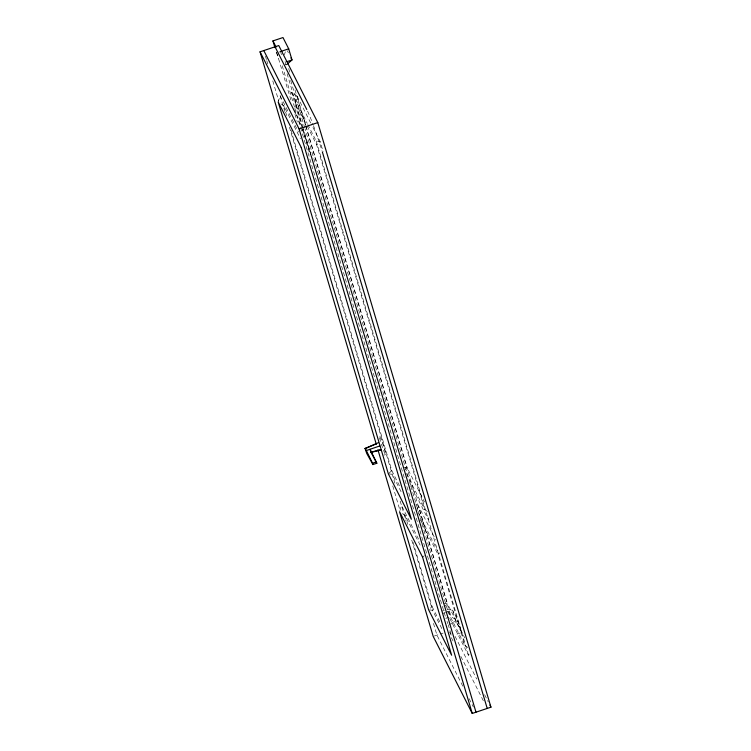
<?xml version="1.0" encoding="UTF-8"?>
<svg xmlns="http://www.w3.org/2000/svg" width="751" height="751" viewBox="0 0 751 751"><rect width="100%" height="100%" fill="white"/><g stroke="black" fill="none" stroke-linecap="round" stroke-linejoin="round"><path stroke-width="0.56" stroke-dasharray="3.75 2.82" d="M284.376 54.87L285.333 51.781M278.189 101.986L280.123 95.743L298.466 131.969M302.803 128.149L295.152 102.324L297.086 96.081L291.538 92.354L302.193 128.308M399.889 510.699L401.503 505.507L419.847 541.724M416.852 511.037L418.467 505.845L415.688 503.977M428.971 517.505L428.323 519.589L409.98 483.372M449.727 618.317L468.605 655.567L469.244 653.492M427.488 511.487L424.709 509.629L316.603 144.661L320.133 141.573L311.233 123.999M389.196 472.989L391.844 470.67L290.721 129.294M405.446 469.403L407.22 467.864L306.07 126.412M422.606 557.233L424.371 555.684M467.76 647.475L464.991 645.607L437.974 554.416L439.739 552.877M430.361 608.197L432.125 606.658L413.022 542.156M443.963 606.93L447.493 603.842L418.467 505.845L435.749 539.96M278.668 52.194L280.667 51.519M285.305 64.727L287.342 64.051M383.752 455.162L385.62 454.533M442.283 611.079L444.32 610.394M442.564 613.501L444.564 612.825M445.568 612.487L452.6 610.141L458.307 621.415L461.612 632.558L454.58 634.914M448.948 617.181L445.887 618.204L447.878 623.677M451.886 622.626L455.895 621.284L461.612 632.558M449.276 624.438L458.307 621.415L450.985 616.496L447.38 609.371L305.019 128.787M434.313 636.031L443.118 633.084M307.788 124.441L316.18 140.991L320.133 141.573L323.127 151.683M403.259 467.282L407.22 467.864L424.493 501.978M388.314 473.759L392.266 474.341L401.701 492.966M443.541 603.269L447.493 603.842L464.775 637.965M447.38 609.371L452.6 610.141L455.895 621.284M429.581 609.887L432.548 610.319L441.982 628.953M280.958 103.845L283.737 105.713L300.475 138.757M402.339 513.6L405.108 515.468L421.33 547.479M287.323 50.739L288.365 52.795M310.707 122.967L297.086 96.081L305.741 125.286M291.538 92.354L307.262 123.399M295.152 102.324L306.661 125.041M307.187 126.074L316.603 144.661M406.404 473.477L424.709 509.629M418.683 513.496L437.551 550.755M420.71 520.34L437.974 554.416M391.844 470.67L400.734 488.225M447.727 611.53L464.991 645.607M455.087 636.379L476.716 679.064M484.62 694.684L488.319 701.969M449.492 631.816L451.576 635.919L448.272 624.776M451.342 637.627L453.454 641.795M460.842 656.374L484.573 703.227M432.125 606.658L441.015 624.212M462.794 686.161L436.951 635.149L433.299 622.795M469.122 698.655L473.346 706.991M276.255 52.054L278.64 58.634M316.18 140.991L468.605 655.567M288.675 68.538L290.337 74.152M294.993 89.876L305.3 124.685M305.638 125.802L450.985 616.496M285.061 61.413L286.722 67.027M290.721 80.507L304.69 127.661M280.423 51.171L282.094 56.785M287.089 73.654L302.409 125.361M302.737 126.487L311.064 154.593M303.141 129.275L310.792 155.1M302.522 129.435L310.172 155.269M282.245 65.75L294.552 107.299M294.88 108.426L300.203 126.393M300.541 127.51L445.559 617.078M276.678 52.41L291.613 102.427M294.974 114.161L297.302 122.019M283.737 105.713L286.732 115.814M405.108 515.468L407.746 524.367M280.123 95.743L284.779 111.477M289.445 127.201L394.904 483.24M400.18 501.048L406.122 521.119M411.736 540.072L432.548 610.319M265.45 56.175L266.455 59.545M266.783 60.671L267.778 64.032M272.773 80.873L278.752 101.085M392.745 485.916L400.048 510.567M296.345 114.894A36.189 2.61 71.5 0 1 301.132 126.459M301.498 127.435A36.189 2.61 71.5 0 1 310.783 154.584M307.572 111.129A36.189 2.61 71.5 0 1 313.101 124.657M313.477 125.67A36.189 2.61 71.5 0 1 322.01 150.82M379.565 437.814A9.716 0.704 71.5 0 0 384.981 453.717A9.716 0.704 71.5 0 0 382.954 444.517A9.716 0.704 71.5 0 0 379.565 437.814"/><path stroke-width="1.13" d="M376.842 463.245L370.928 452.186L370.074 449.276L376.842 463.245L372.918 464.559L366.76 453.482L365.08 448.544L378.495 442.649M287.342 64.051L291.998 59.967L288.703 48.824L282.986 37.55L272.951 40.911L274.932 47.595M365.08 448.544L376.26 443.86M365.221 448.281L372.534 463.254L376.411 461.79M366.131 450.619L379.753 445.972M376.27 444.16L260.053 51.819L278.762 45.548L317.795 122.601L490.947 707.179L472.238 713.45L433.205 636.397L377.931 449.783M281.672 51.181L288.703 48.824M286.985 61.648L291.998 59.967L290.966 57.921M260.053 51.819L299.076 128.872L317.795 122.601M370.928 452.186L380.841 449.652M371.041 452.412L380.673 450.009M272.951 40.911L276.068 47.069M275.016 46.797L306.755 109.458M263.789 50.561L295.528 113.223M489.896 705.095L490.947 707.179M487.211 708.437L323.277 155.016A36.189 2.61 71.5 0 0 322.339 151.899M475.984 712.192L312.05 158.78A36.189 2.61 71.5 0 0 311.111 155.664M299.076 128.872L472.238 713.45M372.534 463.254L372.918 464.559M301.226 147.468L278.189 101.986L388.314 473.759L411.351 519.251L301.226 147.468M422.606 557.233L399.56 511.741L428.596 609.746L451.633 655.229L422.606 557.233"/></g></svg>
